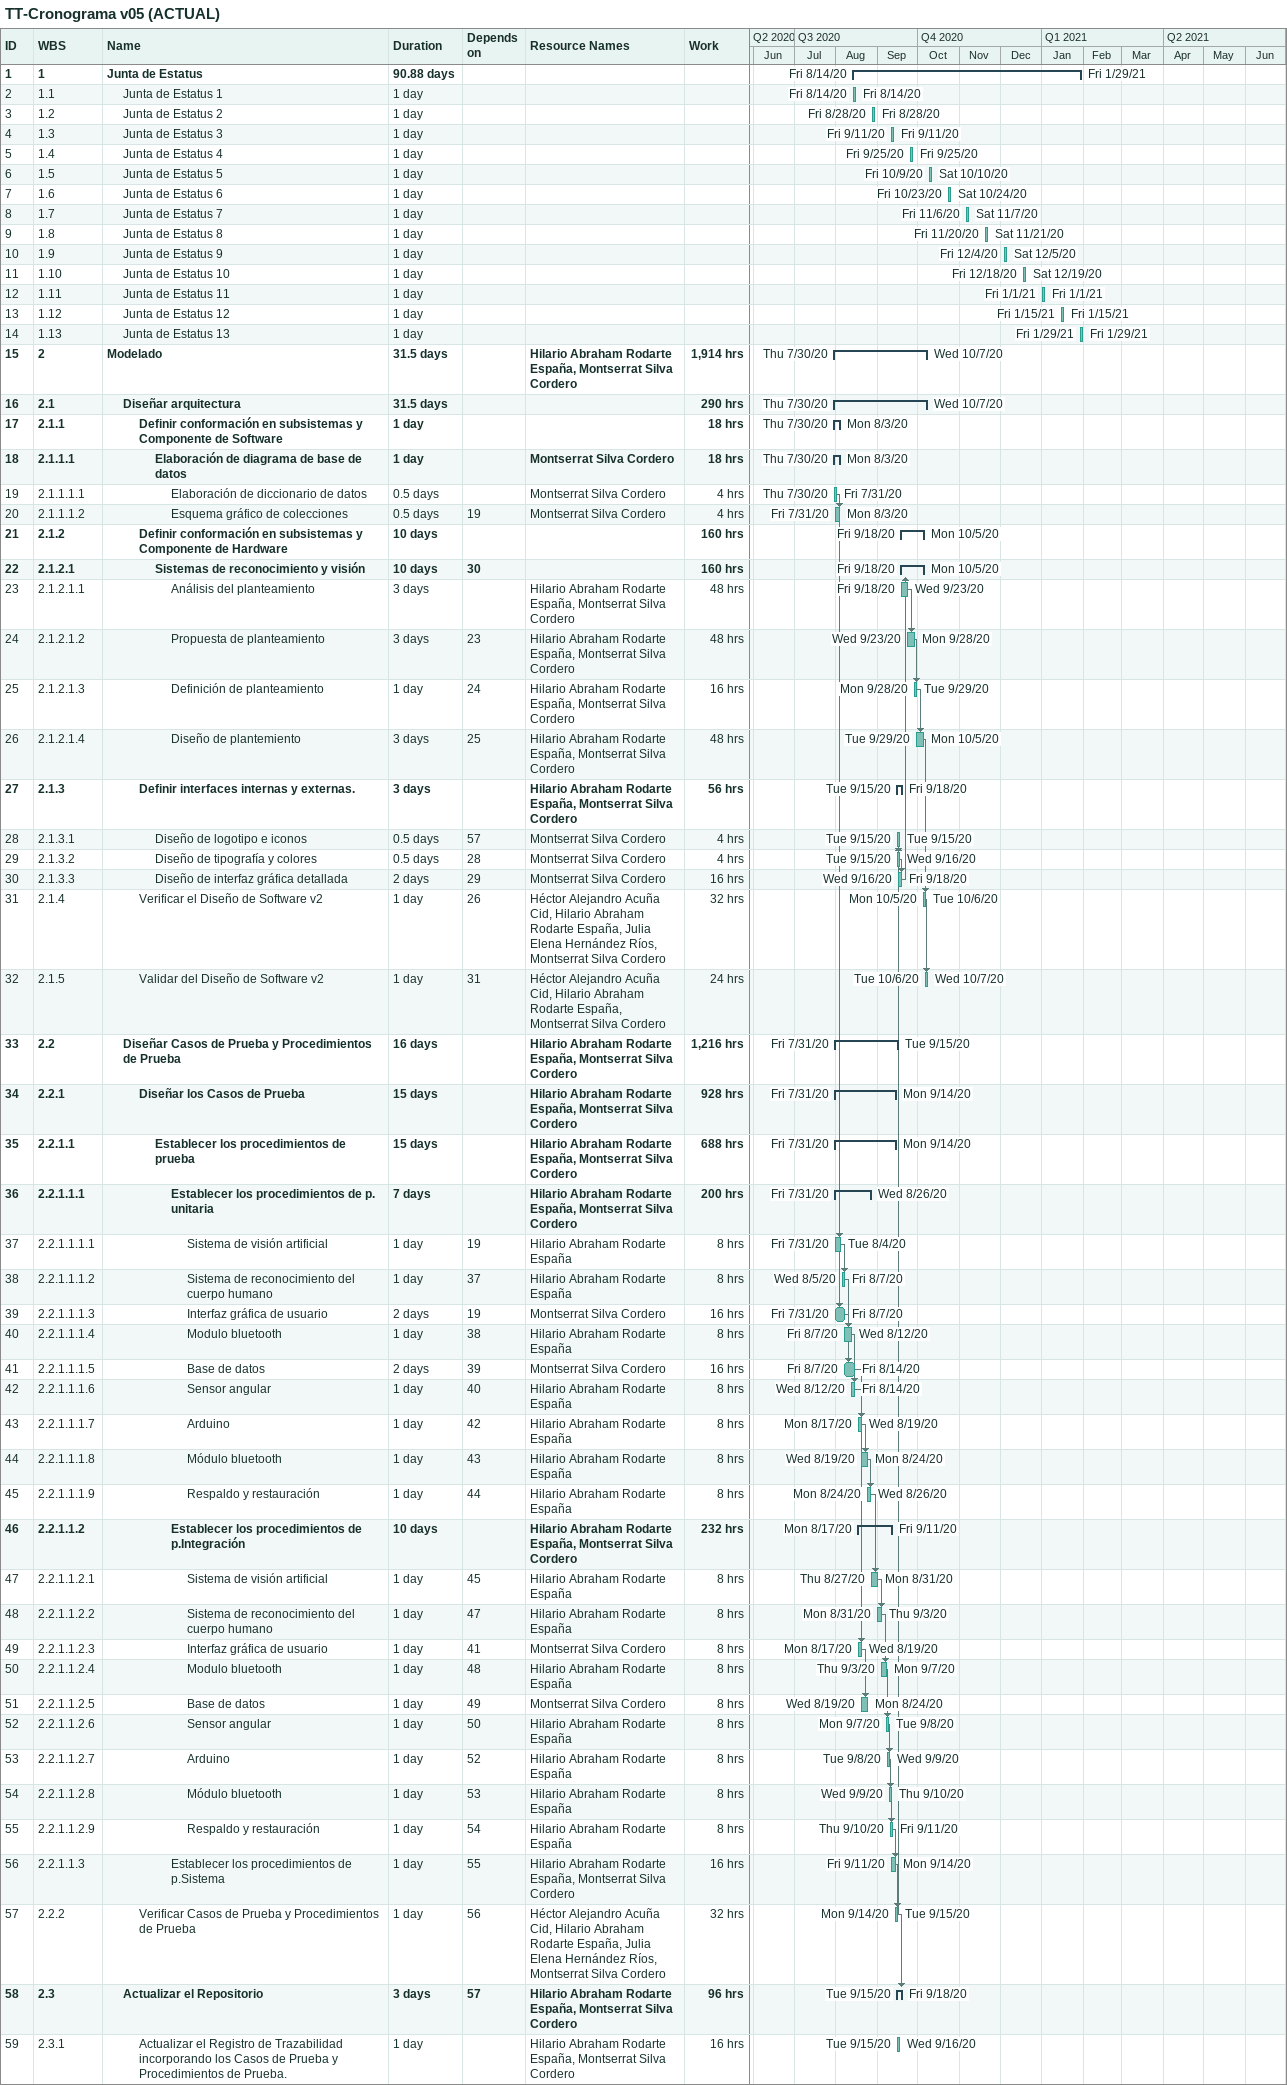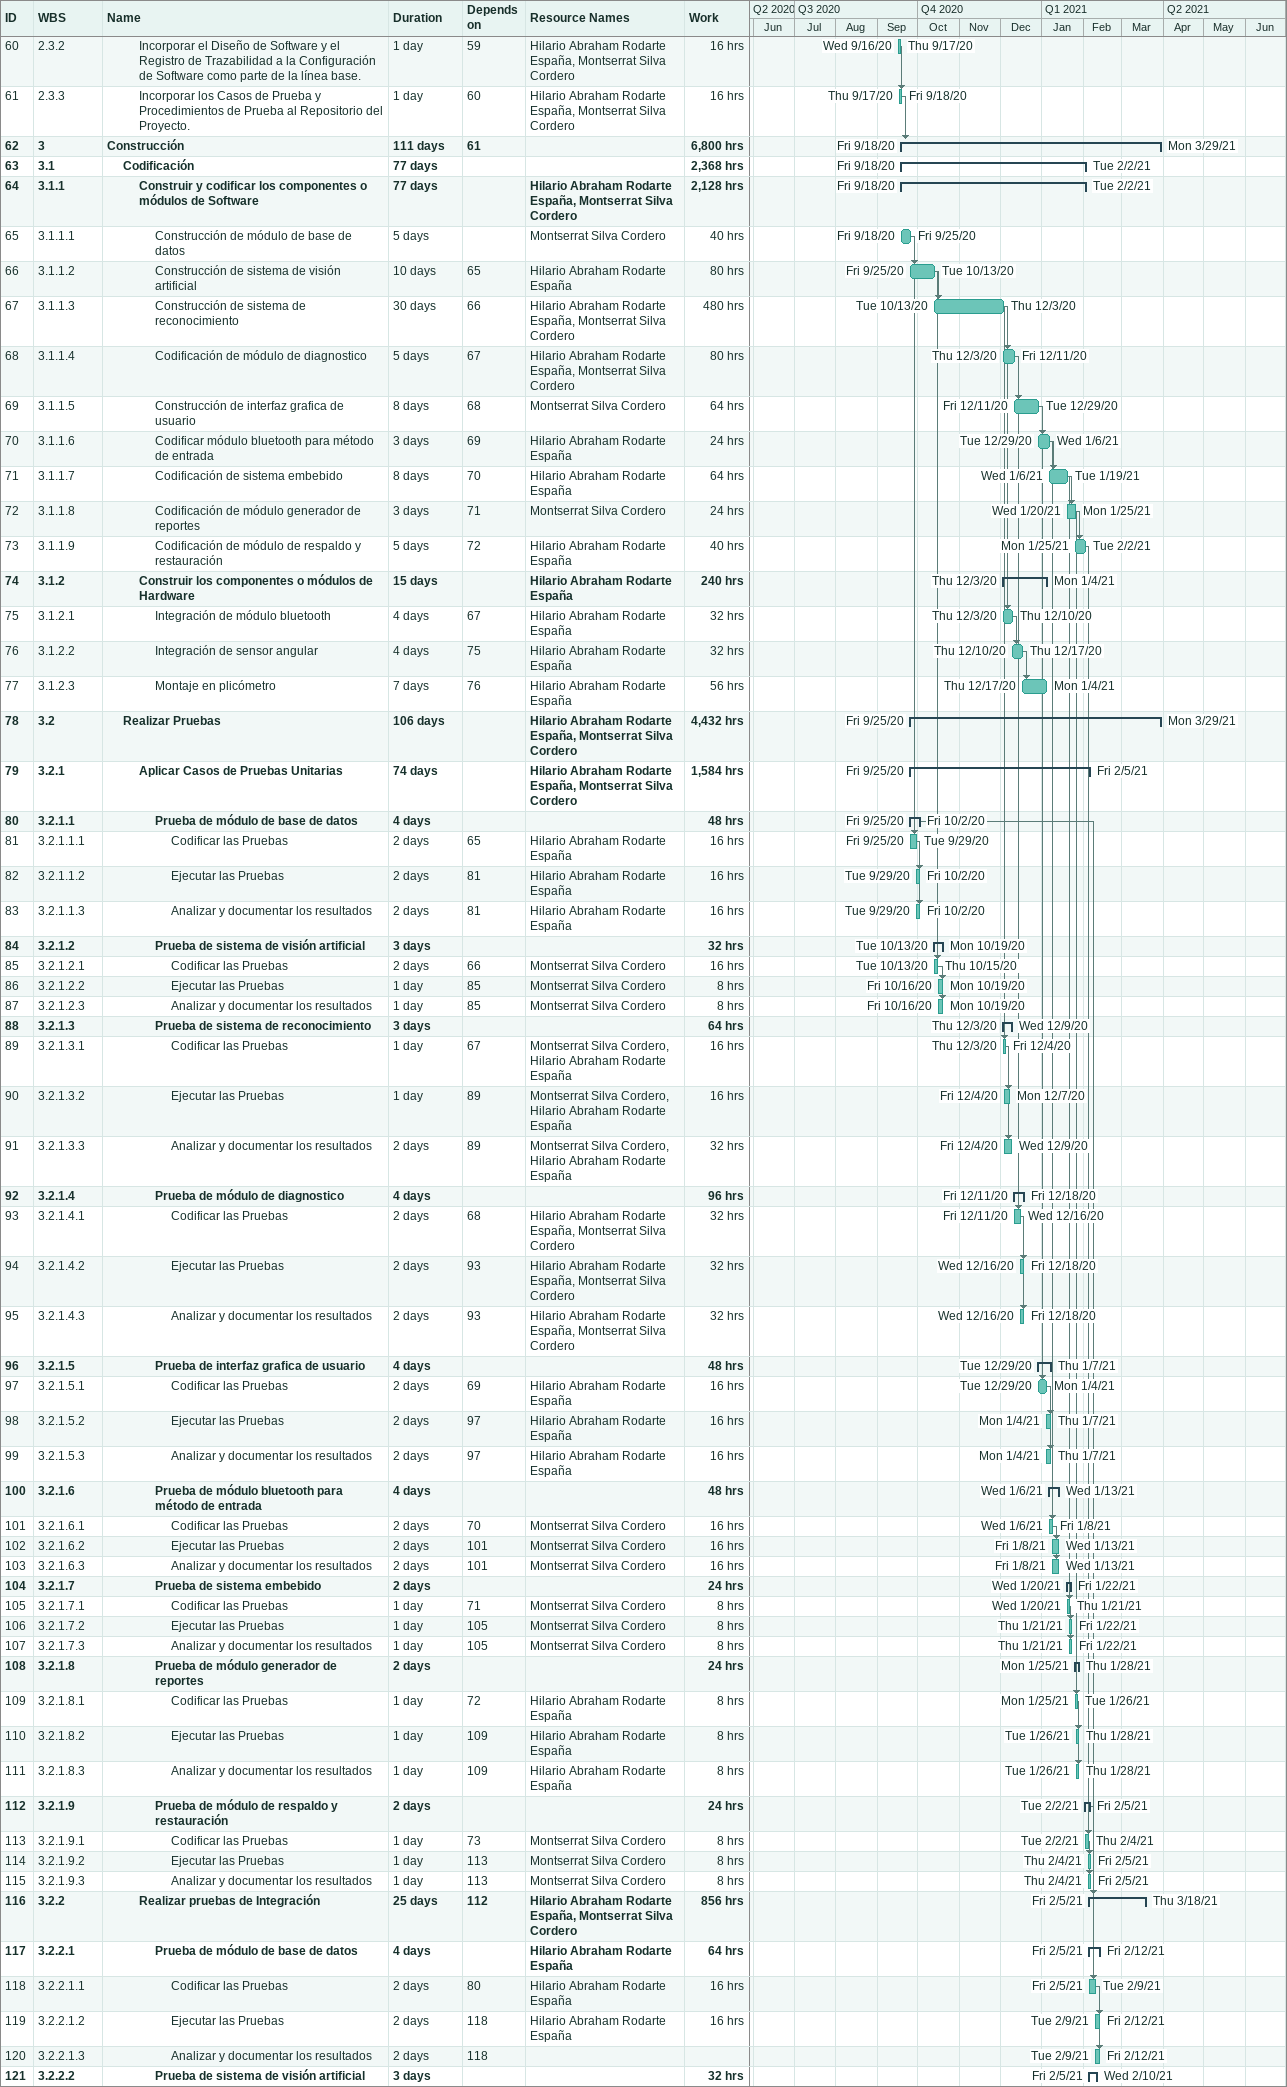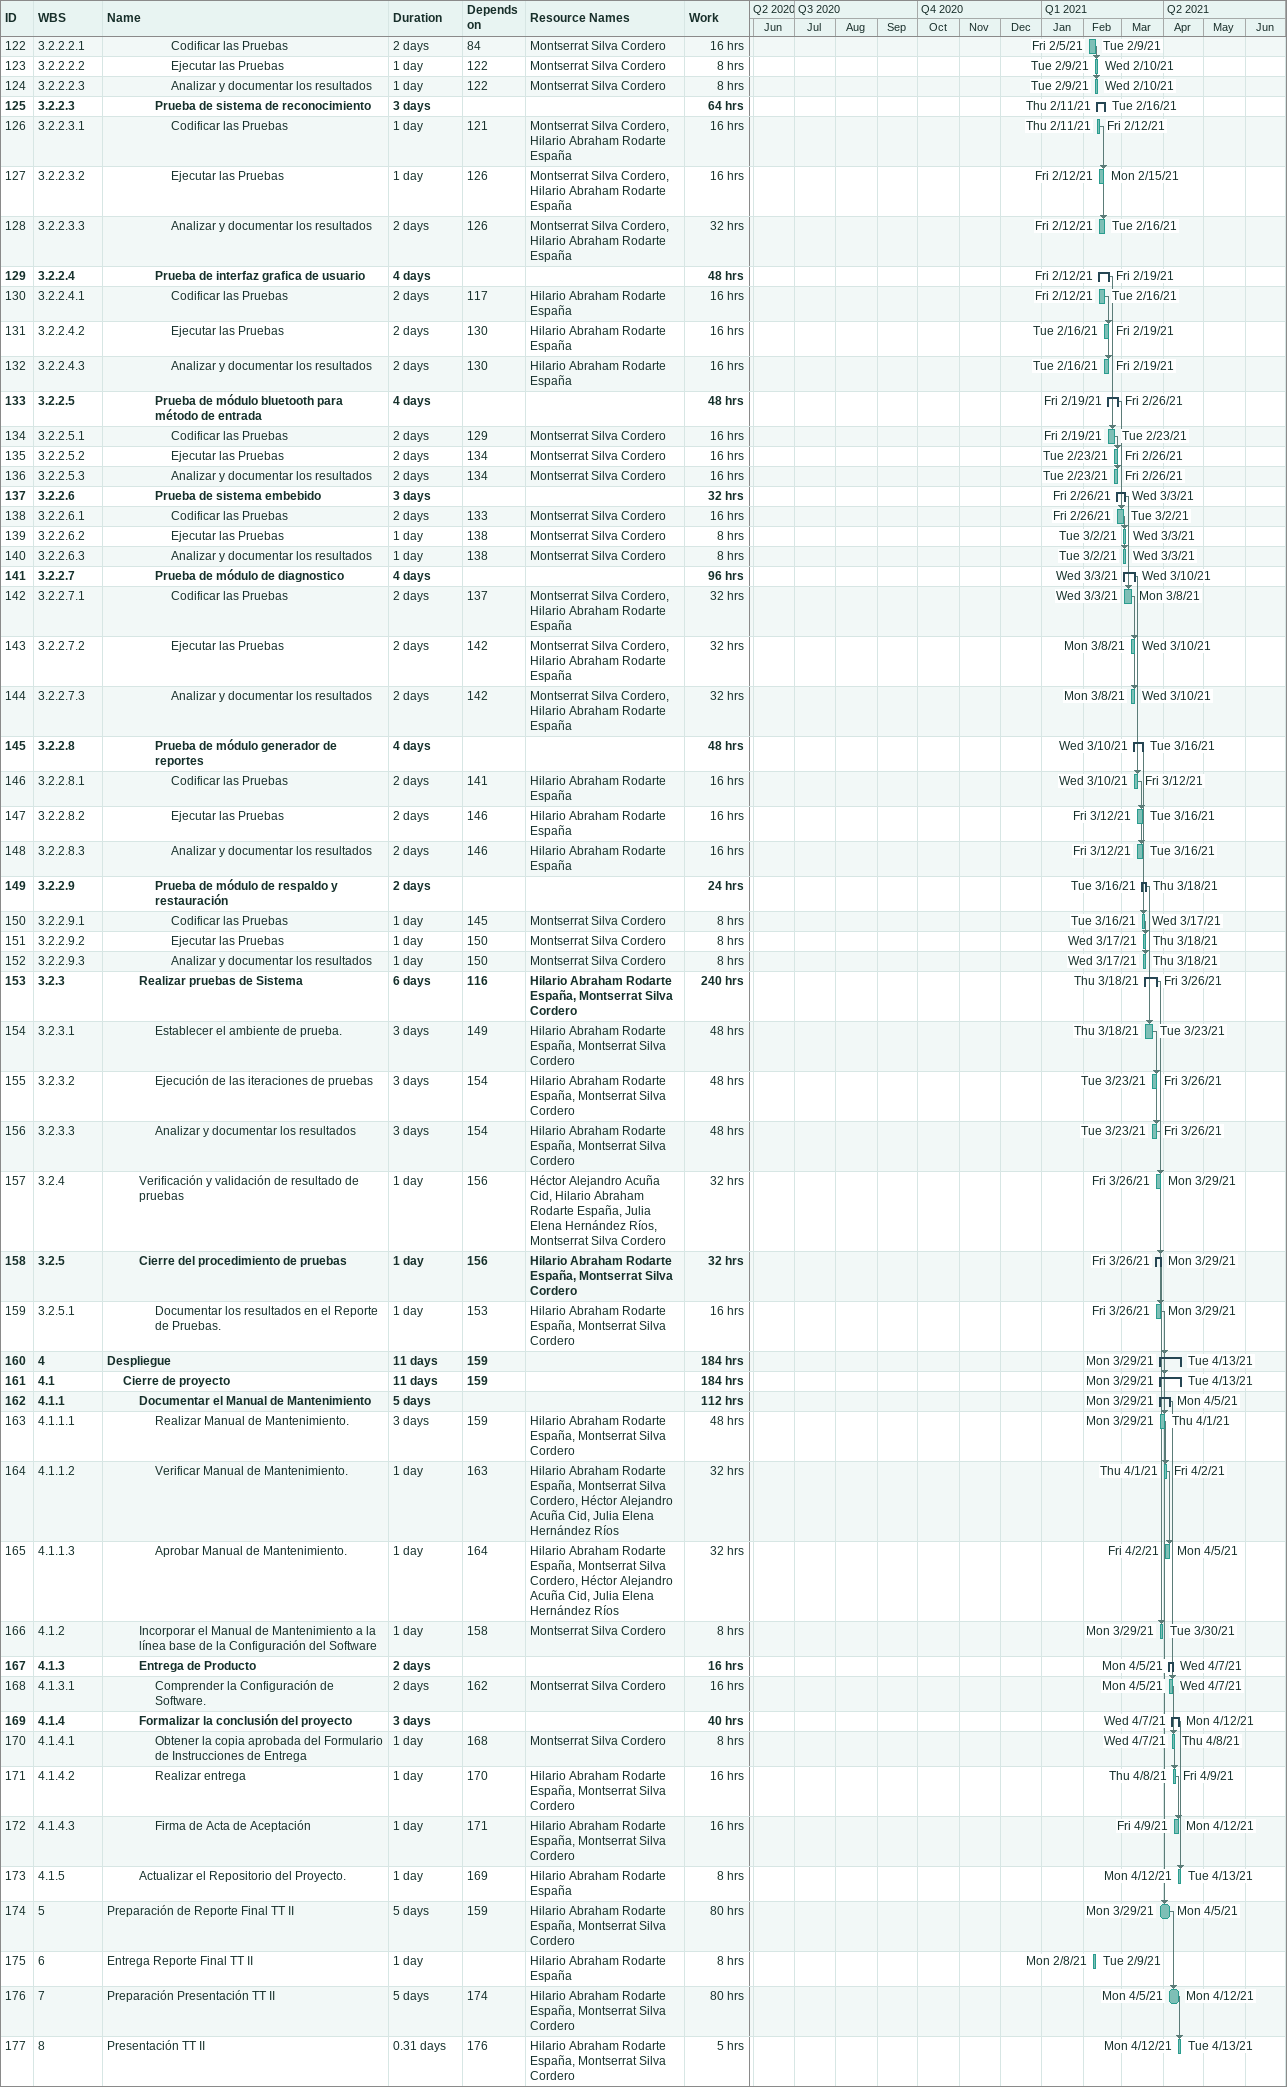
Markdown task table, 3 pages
TT-Cronograma v05 (ACTUAL)

| ID | WBS | Task | Duration | Start | Finish | Predecessors | Resources | Work (h) |
|---|---|---|---|---|---|---|---|---|
| 1 | 1 | **Junta de Estatus** | 90.88d | 2020-08-14 | 2021-01-29 |  |  |  |
| 2 | 1.1 | Junta de Estatus 1 | 1d | 2020-08-14 | 2020-08-14 |  |  |  |
| 3 | 1.2 | Junta de Estatus 2 | 1d | 2020-08-28 | 2020-08-28 |  |  |  |
| 4 | 1.3 | Junta de Estatus 3 | 1d | 2020-09-11 | 2020-09-11 |  |  |  |
| 5 | 1.4 | Junta de Estatus 4 | 1d | 2020-09-25 | 2020-09-25 |  |  |  |
| 6 | 1.5 | Junta de Estatus 5 | 1d | 2020-10-09 | 2020-10-10 |  |  |  |
| 7 | 1.6 | Junta de Estatus 6 | 1d | 2020-10-23 | 2020-10-24 |  |  |  |
| 8 | 1.7 | Junta de Estatus 7 | 1d | 2020-11-06 | 2020-11-07 |  |  |  |
| 9 | 1.8 | Junta de Estatus 8 | 1d | 2020-11-20 | 2020-11-21 |  |  |  |
| 10 | 1.9 | Junta de Estatus 9 | 1d | 2020-12-04 | 2020-12-05 |  |  |  |
| 11 | 1.10 | Junta de Estatus 10 | 1d | 2020-12-18 | 2020-12-19 |  |  |  |
| 12 | 1.11 | Junta de Estatus 11 | 1d | 2021-01-01 | 2021-01-01 |  |  |  |
| 13 | 1.12 | Junta de Estatus 12 | 1d | 2021-01-15 | 2021-01-15 |  |  |  |
| 14 | 1.13 | Junta de Estatus 13 | 1d | 2021-01-29 | 2021-01-29 |  |  |  |
| 15 | 2 | **Modelado** | 31.5d | 2020-07-30 | 2020-10-07 |  | Hilario Abraham Rodarte España, Montserrat Silva Cordero | 1914 |
| 16 | 2.1 | **Diseñar arquitectura** | 31.5d | 2020-07-30 | 2020-10-07 |  |  | 290 |
| 17 | 2.1.1 | **Definir conformación en subsistemas y Componente de Software** | 1d | 2020-07-30 | 2020-08-03 |  |  | 18 |
| 18 | 2.1.1.1 | **Elaboración de diagrama de base de datos** | 1d | 2020-07-30 | 2020-08-03 |  | Montserrat Silva Cordero | 18 |
| 19 | 2.1.1.1.1 | Elaboración de diccionario de datos | 0.5d | 2020-07-30 | 2020-07-31 |  | Montserrat Silva Cordero | 4 |
| 20 | 2.1.1.1.2 | Esquema gráfico de colecciones | 0.5d | 2020-07-31 | 2020-08-03 | 19 | Montserrat Silva Cordero | 4 |
| 21 | 2.1.2 | **Definir conformación en subsistemas y Componente de Hardware** | 10d | 2020-09-18 | 2020-10-05 |  |  | 160 |
| 22 | 2.1.2.1 | **Sistemas de reconocimiento y visión** | 10d | 2020-09-18 | 2020-10-05 | 30 |  | 160 |
| 23 | 2.1.2.1.1 | Análisis del planteamiento | 3d | 2020-09-18 | 2020-09-23 |  | Hilario Abraham Rodarte España, Montserrat Silva Cordero | 48 |
| 24 | 2.1.2.1.2 | Propuesta de planteamiento | 3d | 2020-09-23 | 2020-09-28 | 23 | Hilario Abraham Rodarte España, Montserrat Silva Cordero | 48 |
| 25 | 2.1.2.1.3 | Definición de planteamiento | 1d | 2020-09-28 | 2020-09-29 | 24 | Hilario Abraham Rodarte España, Montserrat Silva Cordero | 16 |
| 26 | 2.1.2.1.4 | Diseño de plantemiento | 3d | 2020-09-29 | 2020-10-05 | 25 | Hilario Abraham Rodarte España, Montserrat Silva Cordero | 48 |
| 27 | 2.1.3 | **Definir interfaces internas y externas.** | 3d | 2020-09-15 | 2020-09-18 |  | Hilario Abraham Rodarte España, Montserrat Silva Cordero | 56 |
| 28 | 2.1.3.1 | Diseño de logotipo e iconos | 0.5d | 2020-09-15 | 2020-09-15 | 57 | Montserrat Silva Cordero | 4 |
| 29 | 2.1.3.2 | Diseño de tipografía y colores | 0.5d | 2020-09-15 | 2020-09-16 | 28 | Montserrat Silva Cordero | 4 |
| 30 | 2.1.3.3 | Diseño de interfaz gráfica detallada | 2d | 2020-09-16 | 2020-09-18 | 29 | Montserrat Silva Cordero | 16 |
| 31 | 2.1.4 | Verificar el Diseño de Software v2 | 1d | 2020-10-05 | 2020-10-06 | 26 | Héctor Alejandro Acuña Cid, Hilario Abraham Rodarte España, Julia Elena Hernández Ríos, Montserrat Silva Cordero | 32 |
| 32 | 2.1.5 | Validar del Diseño de Software v2 | 1d | 2020-10-06 | 2020-10-07 | 31 | Héctor Alejandro Acuña Cid, Hilario Abraham Rodarte España, Montserrat Silva Cordero | 24 |
| 33 | 2.2 | **Diseñar Casos de Prueba y Procedimientos de Prueba** | 16d | 2020-07-31 | 2020-09-15 |  | Hilario Abraham Rodarte España, Montserrat Silva Cordero | 1216 |
| 34 | 2.2.1 | **Diseñar los Casos de Prueba** | 15d | 2020-07-31 | 2020-09-14 |  | Hilario Abraham Rodarte España, Montserrat Silva Cordero | 928 |
| 35 | 2.2.1.1 | **Establecer los procedimientos de prueba** | 15d | 2020-07-31 | 2020-09-14 |  | Hilario Abraham Rodarte España, Montserrat Silva Cordero | 688 |
| 36 | 2.2.1.1.1 | **Establecer los procedimientos de p. unitaria** | 7d | 2020-07-31 | 2020-08-26 |  | Hilario Abraham Rodarte España, Montserrat Silva Cordero | 200 |
| 37 | 2.2.1.1.1.1 | Sistema de visión artificial | 1d | 2020-07-31 | 2020-08-04 | 19 | Hilario Abraham Rodarte España | 8 |
| 38 | 2.2.1.1.1.2 | Sistema de reconocimiento del cuerpo humano | 1d | 2020-08-05 | 2020-08-07 | 37 | Hilario Abraham Rodarte España | 8 |
| 39 | 2.2.1.1.1.3 | Interfaz gráfica de usuario | 2d | 2020-07-31 | 2020-08-07 | 19 | Montserrat Silva Cordero | 16 |
| 40 | 2.2.1.1.1.4 | Modulo bluetooth | 1d | 2020-08-07 | 2020-08-12 | 38 | Hilario Abraham Rodarte España | 8 |
| 41 | 2.2.1.1.1.5 | Base de datos | 2d | 2020-08-07 | 2020-08-14 | 39 | Montserrat Silva Cordero | 16 |
| 42 | 2.2.1.1.1.6 | Sensor angular | 1d | 2020-08-12 | 2020-08-14 | 40 | Hilario Abraham Rodarte España | 8 |
| 43 | 2.2.1.1.1.7 | Arduino | 1d | 2020-08-17 | 2020-08-19 | 42 | Hilario Abraham Rodarte España | 8 |
| 44 | 2.2.1.1.1.8 | Módulo bluetooth | 1d | 2020-08-19 | 2020-08-24 | 43 | Hilario Abraham Rodarte España | 8 |
| 45 | 2.2.1.1.1.9 | Respaldo y restauración | 1d | 2020-08-24 | 2020-08-26 | 44 | Hilario Abraham Rodarte España | 8 |
| 46 | 2.2.1.1.2 | **Establecer los procedimientos de p.Integración** | 10d | 2020-08-17 | 2020-09-11 |  | Hilario Abraham Rodarte España, Montserrat Silva Cordero | 232 |
| 47 | 2.2.1.1.2.1 | Sistema de visión artificial | 1d | 2020-08-27 | 2020-08-31 | 45 | Hilario Abraham Rodarte España | 8 |
| 48 | 2.2.1.1.2.2 | Sistema de reconocimiento del cuerpo humano | 1d | 2020-08-31 | 2020-09-03 | 47 | Hilario Abraham Rodarte España | 8 |
| 49 | 2.2.1.1.2.3 | Interfaz gráfica de usuario | 1d | 2020-08-17 | 2020-08-19 | 41 | Montserrat Silva Cordero | 8 |
| 50 | 2.2.1.1.2.4 | Modulo bluetooth | 1d | 2020-09-03 | 2020-09-07 | 48 | Hilario Abraham Rodarte España | 8 |
| 51 | 2.2.1.1.2.5 | Base de datos | 1d | 2020-08-19 | 2020-08-24 | 49 | Montserrat Silva Cordero | 8 |
| 52 | 2.2.1.1.2.6 | Sensor angular | 1d | 2020-09-07 | 2020-09-08 | 50 | Hilario Abraham Rodarte España | 8 |
| 53 | 2.2.1.1.2.7 | Arduino | 1d | 2020-09-08 | 2020-09-09 | 52 | Hilario Abraham Rodarte España | 8 |
| 54 | 2.2.1.1.2.8 | Módulo bluetooth | 1d | 2020-09-09 | 2020-09-10 | 53 | Hilario Abraham Rodarte España | 8 |
| 55 | 2.2.1.1.2.9 | Respaldo y restauración | 1d | 2020-09-10 | 2020-09-11 | 54 | Hilario Abraham Rodarte España | 8 |
| 56 | 2.2.1.1.3 | Establecer los procedimientos de p.Sistema | 1d | 2020-09-11 | 2020-09-14 | 55 | Hilario Abraham Rodarte España, Montserrat Silva Cordero | 16 |
| 57 | 2.2.2 | Verificar Casos de Prueba y Procedimientos de Prueba | 1d | 2020-09-14 | 2020-09-15 | 56 | Héctor Alejandro Acuña Cid, Hilario Abraham Rodarte España, Julia Elena Hernández Ríos, Montserrat Silva Cordero | 32 |
| 58 | 2.3 | **Actualizar el Repositorio** | 3d | 2020-09-15 | 2020-09-18 | 57 | Hilario Abraham Rodarte España, Montserrat Silva Cordero | 96 |
| 59 | 2.3.1 | Actualizar el Registro de Trazabilidad incorporando los Casos de Prueba y Procedimientos de Prueba. | 1d | 2020-09-15 | 2020-09-16 |  | Hilario Abraham Rodarte España, Montserrat Silva Cordero | 16 |
| 60 | 2.3.2 | Incorporar el Diseño de Software y el Registro de Trazabilidad a la Configuración de Software como parte de la línea base. | 1d | 2020-09-16 | 2020-09-17 | 59 | Hilario Abraham Rodarte España, Montserrat Silva Cordero | 16 |
| 61 | 2.3.3 | Incorporar los Casos de Prueba y Procedimientos de Prueba al Repositorio del Proyecto. | 1d | 2020-09-17 | 2020-09-18 | 60 | Hilario Abraham Rodarte España, Montserrat Silva Cordero | 16 |
| 62 | 3 | **Construcción** | 111d | 2020-09-18 | 2021-03-29 | 61 |  | 6800 |
| 63 | 3.1 | **Codificación** | 77d | 2020-09-18 | 2021-02-02 |  |  | 2368 |
| 64 | 3.1.1 | **Construir y codificar los componentes o módulos de Software** | 77d | 2020-09-18 | 2021-02-02 |  | Hilario Abraham Rodarte España, Montserrat Silva Cordero | 2128 |
| 65 | 3.1.1.1 | Construcción de módulo de base de datos | 5d | 2020-09-18 | 2020-09-25 |  | Montserrat Silva Cordero | 40 |
| 66 | 3.1.1.2 | Construcción de sistema de visión artificial | 10d | 2020-09-25 | 2020-10-13 | 65 | Hilario Abraham Rodarte España | 80 |
| 67 | 3.1.1.3 | Construcción de sistema de reconocimiento | 30d | 2020-10-13 | 2020-12-03 | 66 | Hilario Abraham Rodarte España, Montserrat Silva Cordero | 480 |
| 68 | 3.1.1.4 | Codificación de módulo de diagnostico | 5d | 2020-12-03 | 2020-12-11 | 67 | Hilario Abraham Rodarte España, Montserrat Silva Cordero | 80 |
| 69 | 3.1.1.5 | Construcción de interfaz grafica de usuario | 8d | 2020-12-11 | 2020-12-29 | 68 | Montserrat Silva Cordero | 64 |
| 70 | 3.1.1.6 | Codificar módulo bluetooth para método de entrada | 3d | 2020-12-29 | 2021-01-06 | 69 | Hilario Abraham Rodarte España | 24 |
| 71 | 3.1.1.7 | Codificación de sistema embebido | 8d | 2021-01-06 | 2021-01-19 | 70 | Hilario Abraham Rodarte España | 64 |
| 72 | 3.1.1.8 | Codificación de módulo generador de reportes | 3d | 2021-01-20 | 2021-01-25 | 71 | Montserrat Silva Cordero | 24 |
| 73 | 3.1.1.9 | Codificación de módulo de respaldo y restauración | 5d | 2021-01-25 | 2021-02-02 | 72 | Hilario Abraham Rodarte España | 40 |
| 74 | 3.1.2 | **Construir los componentes o módulos de Hardware** | 15d | 2020-12-03 | 2021-01-04 |  | Hilario Abraham Rodarte España | 240 |
| 75 | 3.1.2.1 | Integración de módulo bluetooth | 4d | 2020-12-03 | 2020-12-10 | 67 | Hilario Abraham Rodarte España | 32 |
| 76 | 3.1.2.2 | Integración de sensor angular | 4d | 2020-12-10 | 2020-12-17 | 75 | Hilario Abraham Rodarte España | 32 |
| 77 | 3.1.2.3 | Montaje en plicómetro | 7d | 2020-12-17 | 2021-01-04 | 76 | Hilario Abraham Rodarte España | 56 |
| 78 | 3.2 | **Realizar Pruebas** | 106d | 2020-09-25 | 2021-03-29 |  | Hilario Abraham Rodarte España, Montserrat Silva Cordero | 4432 |
| 79 | 3.2.1 | **Aplicar Casos de Pruebas Unitarias** | 74d | 2020-09-25 | 2021-02-05 |  | Hilario Abraham Rodarte España, Montserrat Silva Cordero | 1584 |
| 80 | 3.2.1.1 | **Prueba de módulo de base de datos** | 4d | 2020-09-25 | 2020-10-02 |  |  | 48 |
| 81 | 3.2.1.1.1 | Codificar las Pruebas | 2d | 2020-09-25 | 2020-09-29 | 65 | Hilario Abraham Rodarte España | 16 |
| 82 | 3.2.1.1.2 | Ejecutar las Pruebas | 2d | 2020-09-29 | 2020-10-02 | 81 | Hilario Abraham Rodarte España | 16 |
| 83 | 3.2.1.1.3 | Analizar y documentar los resultados | 2d | 2020-09-29 | 2020-10-02 | 81 | Hilario Abraham Rodarte España | 16 |
| 84 | 3.2.1.2 | **Prueba de sistema de visión artificial** | 3d | 2020-10-13 | 2020-10-19 |  |  | 32 |
| 85 | 3.2.1.2.1 | Codificar las Pruebas | 2d | 2020-10-13 | 2020-10-15 | 66 | Montserrat Silva Cordero | 16 |
| 86 | 3.2.1.2.2 | Ejecutar las Pruebas | 1d | 2020-10-16 | 2020-10-19 | 85 | Montserrat Silva Cordero | 8 |
| 87 | 3.2.1.2.3 | Analizar y documentar los resultados | 1d | 2020-10-16 | 2020-10-19 | 85 | Montserrat Silva Cordero | 8 |
| 88 | 3.2.1.3 | **Prueba de sistema de reconocimiento** | 3d | 2020-12-03 | 2020-12-09 |  |  | 64 |
| 89 | 3.2.1.3.1 | Codificar las Pruebas | 1d | 2020-12-03 | 2020-12-04 | 67 | Montserrat Silva Cordero, Hilario Abraham Rodarte España | 16 |
| 90 | 3.2.1.3.2 | Ejecutar las Pruebas | 1d | 2020-12-04 | 2020-12-07 | 89 | Montserrat Silva Cordero, Hilario Abraham Rodarte España | 16 |
| 91 | 3.2.1.3.3 | Analizar y documentar los resultados | 2d | 2020-12-04 | 2020-12-09 | 89 | Montserrat Silva Cordero, Hilario Abraham Rodarte España | 32 |
| 92 | 3.2.1.4 | **Prueba de módulo de diagnostico** | 4d | 2020-12-11 | 2020-12-18 |  |  | 96 |
| 93 | 3.2.1.4.1 | Codificar las Pruebas | 2d | 2020-12-11 | 2020-12-16 | 68 | Hilario Abraham Rodarte España, Montserrat Silva Cordero | 32 |
| 94 | 3.2.1.4.2 | Ejecutar las Pruebas | 2d | 2020-12-16 | 2020-12-18 | 93 | Hilario Abraham Rodarte España, Montserrat Silva Cordero | 32 |
| 95 | 3.2.1.4.3 | Analizar y documentar los resultados | 2d | 2020-12-16 | 2020-12-18 | 93 | Hilario Abraham Rodarte España, Montserrat Silva Cordero | 32 |
| 96 | 3.2.1.5 | **Prueba de interfaz grafica de usuario** | 4d | 2020-12-29 | 2021-01-07 |  |  | 48 |
| 97 | 3.2.1.5.1 | Codificar las Pruebas | 2d | 2020-12-29 | 2021-01-04 | 69 | Hilario Abraham Rodarte España | 16 |
| 98 | 3.2.1.5.2 | Ejecutar las Pruebas | 2d | 2021-01-04 | 2021-01-07 | 97 | Hilario Abraham Rodarte España | 16 |
| 99 | 3.2.1.5.3 | Analizar y documentar los resultados | 2d | 2021-01-04 | 2021-01-07 | 97 | Hilario Abraham Rodarte España | 16 |
| 100 | 3.2.1.6 | **Prueba de módulo bluetooth para método de entrada** | 4d | 2021-01-06 | 2021-01-13 |  |  | 48 |
| 101 | 3.2.1.6.1 | Codificar las Pruebas | 2d | 2021-01-06 | 2021-01-08 | 70 | Montserrat Silva Cordero | 16 |
| 102 | 3.2.1.6.2 | Ejecutar las Pruebas | 2d | 2021-01-08 | 2021-01-13 | 101 | Montserrat Silva Cordero | 16 |
| 103 | 3.2.1.6.3 | Analizar y documentar los resultados | 2d | 2021-01-08 | 2021-01-13 | 101 | Montserrat Silva Cordero | 16 |
| 104 | 3.2.1.7 | **Prueba de sistema embebido** | 2d | 2021-01-20 | 2021-01-22 |  |  | 24 |
| 105 | 3.2.1.7.1 | Codificar las Pruebas | 1d | 2021-01-20 | 2021-01-21 | 71 | Montserrat Silva Cordero | 8 |
| 106 | 3.2.1.7.2 | Ejecutar las Pruebas | 1d | 2021-01-21 | 2021-01-22 | 105 | Montserrat Silva Cordero | 8 |
| 107 | 3.2.1.7.3 | Analizar y documentar los resultados | 1d | 2021-01-21 | 2021-01-22 | 105 | Montserrat Silva Cordero | 8 |
| 108 | 3.2.1.8 | **Prueba de módulo generador de reportes** | 2d | 2021-01-25 | 2021-01-28 |  |  | 24 |
| 109 | 3.2.1.8.1 | Codificar las Pruebas | 1d | 2021-01-25 | 2021-01-26 | 72 | Hilario Abraham Rodarte España | 8 |
| 110 | 3.2.1.8.2 | Ejecutar las Pruebas | 1d | 2021-01-26 | 2021-01-28 | 109 | Hilario Abraham Rodarte España | 8 |
| 111 | 3.2.1.8.3 | Analizar y documentar los resultados | 1d | 2021-01-26 | 2021-01-28 | 109 | Hilario Abraham Rodarte España | 8 |
| 112 | 3.2.1.9 | **Prueba de módulo de respaldo y restauración** | 2d | 2021-02-02 | 2021-02-05 |  |  | 24 |
| 113 | 3.2.1.9.1 | Codificar las Pruebas | 1d | 2021-02-02 | 2021-02-04 | 73 | Montserrat Silva Cordero | 8 |
| 114 | 3.2.1.9.2 | Ejecutar las Pruebas | 1d | 2021-02-04 | 2021-02-05 | 113 | Montserrat Silva Cordero | 8 |
| 115 | 3.2.1.9.3 | Analizar y documentar los resultados | 1d | 2021-02-04 | 2021-02-05 | 113 | Montserrat Silva Cordero | 8 |
| 116 | 3.2.2 | **Realizar pruebas de Integración** | 25d | 2021-02-05 | 2021-03-18 | 112 | Hilario Abraham Rodarte España, Montserrat Silva Cordero | 856 |
| 117 | 3.2.2.1 | **Prueba de módulo de base de datos** | 4d | 2021-02-05 | 2021-02-12 |  | Hilario Abraham Rodarte España | 64 |
| 118 | 3.2.2.1.1 | Codificar las Pruebas | 2d | 2021-02-05 | 2021-02-09 | 80 | Hilario Abraham Rodarte España | 16 |
| 119 | 3.2.2.1.2 | Ejecutar las Pruebas | 2d | 2021-02-09 | 2021-02-12 | 118 | Hilario Abraham Rodarte España | 16 |
| 120 | 3.2.2.1.3 | Analizar y documentar los resultados | 2d | 2021-02-09 | 2021-02-12 | 118 |  |  |
| 121 | 3.2.2.2 | **Prueba de sistema de visión artificial** | 3d | 2021-02-05 | 2021-02-10 |  |  | 32 |
| 122 | 3.2.2.2.1 | Codificar las Pruebas | 2d | 2021-02-05 | 2021-02-09 | 84 | Montserrat Silva Cordero | 16 |
| 123 | 3.2.2.2.2 | Ejecutar las Pruebas | 1d | 2021-02-09 | 2021-02-10 | 122 | Montserrat Silva Cordero | 8 |
| 124 | 3.2.2.2.3 | Analizar y documentar los resultados | 1d | 2021-02-09 | 2021-02-10 | 122 | Montserrat Silva Cordero | 8 |
| 125 | 3.2.2.3 | **Prueba de sistema de reconocimiento** | 3d | 2021-02-11 | 2021-02-16 |  |  | 64 |
| 126 | 3.2.2.3.1 | Codificar las Pruebas | 1d | 2021-02-11 | 2021-02-12 | 121 | Montserrat Silva Cordero, Hilario Abraham Rodarte España | 16 |
| 127 | 3.2.2.3.2 | Ejecutar las Pruebas | 1d | 2021-02-12 | 2021-02-15 | 126 | Montserrat Silva Cordero, Hilario Abraham Rodarte España | 16 |
| 128 | 3.2.2.3.3 | Analizar y documentar los resultados | 2d | 2021-02-12 | 2021-02-16 | 126 | Montserrat Silva Cordero, Hilario Abraham Rodarte España | 32 |
| 129 | 3.2.2.4 | **Prueba de interfaz grafica de usuario** | 4d | 2021-02-12 | 2021-02-19 |  |  | 48 |
| 130 | 3.2.2.4.1 | Codificar las Pruebas | 2d | 2021-02-12 | 2021-02-16 | 117 | Hilario Abraham Rodarte España | 16 |
| 131 | 3.2.2.4.2 | Ejecutar las Pruebas | 2d | 2021-02-16 | 2021-02-19 | 130 | Hilario Abraham Rodarte España | 16 |
| 132 | 3.2.2.4.3 | Analizar y documentar los resultados | 2d | 2021-02-16 | 2021-02-19 | 130 | Hilario Abraham Rodarte España | 16 |
| 133 | 3.2.2.5 | **Prueba de módulo bluetooth para método de entrada** | 4d | 2021-02-19 | 2021-02-26 |  |  | 48 |
| 134 | 3.2.2.5.1 | Codificar las Pruebas | 2d | 2021-02-19 | 2021-02-23 | 129 | Montserrat Silva Cordero | 16 |
| 135 | 3.2.2.5.2 | Ejecutar las Pruebas | 2d | 2021-02-23 | 2021-02-26 | 134 | Montserrat Silva Cordero | 16 |
| 136 | 3.2.2.5.3 | Analizar y documentar los resultados | 2d | 2021-02-23 | 2021-02-26 | 134 | Montserrat Silva Cordero | 16 |
| 137 | 3.2.2.6 | **Prueba de sistema embebido** | 3d | 2021-02-26 | 2021-03-03 |  |  | 32 |
| 138 | 3.2.2.6.1 | Codificar las Pruebas | 2d | 2021-02-26 | 2021-03-02 | 133 | Montserrat Silva Cordero | 16 |
| 139 | 3.2.2.6.2 | Ejecutar las Pruebas | 1d | 2021-03-02 | 2021-03-03 | 138 | Montserrat Silva Cordero | 8 |
| 140 | 3.2.2.6.3 | Analizar y documentar los resultados | 1d | 2021-03-02 | 2021-03-03 | 138 | Montserrat Silva Cordero | 8 |
| 141 | 3.2.2.7 | **Prueba de módulo de diagnostico** | 4d | 2021-03-03 | 2021-03-10 |  |  | 96 |
| 142 | 3.2.2.7.1 | Codificar las Pruebas | 2d | 2021-03-03 | 2021-03-08 | 137 | Montserrat Silva Cordero, Hilario Abraham Rodarte España | 32 |
| 143 | 3.2.2.7.2 | Ejecutar las Pruebas | 2d | 2021-03-08 | 2021-03-10 | 142 | Montserrat Silva Cordero, Hilario Abraham Rodarte España | 32 |
| 144 | 3.2.2.7.3 | Analizar y documentar los resultados | 2d | 2021-03-08 | 2021-03-10 | 142 | Montserrat Silva Cordero, Hilario Abraham Rodarte España | 32 |
| 145 | 3.2.2.8 | **Prueba de módulo generador de reportes** | 4d | 2021-03-10 | 2021-03-16 |  |  | 48 |
| 146 | 3.2.2.8.1 | Codificar las Pruebas | 2d | 2021-03-10 | 2021-03-12 | 141 | Hilario Abraham Rodarte España | 16 |
| 147 | 3.2.2.8.2 | Ejecutar las Pruebas | 2d | 2021-03-12 | 2021-03-16 | 146 | Hilario Abraham Rodarte España | 16 |
| 148 | 3.2.2.8.3 | Analizar y documentar los resultados | 2d | 2021-03-12 | 2021-03-16 | 146 | Hilario Abraham Rodarte España | 16 |
| 149 | 3.2.2.9 | **Prueba de módulo de respaldo y restauración** | 2d | 2021-03-16 | 2021-03-18 |  |  | 24 |
| 150 | 3.2.2.9.1 | Codificar las Pruebas | 1d | 2021-03-16 | 2021-03-17 | 145 | Montserrat Silva Cordero | 8 |
| 151 | 3.2.2.9.2 | Ejecutar las Pruebas | 1d | 2021-03-17 | 2021-03-18 | 150 | Montserrat Silva Cordero | 8 |
| 152 | 3.2.2.9.3 | Analizar y documentar los resultados | 1d | 2021-03-17 | 2021-03-18 | 150 | Montserrat Silva Cordero | 8 |
| 153 | 3.2.3 | **Realizar pruebas de Sistema** | 6d | 2021-03-18 | 2021-03-26 | 116 | Hilario Abraham Rodarte España, Montserrat Silva Cordero | 240 |
| 154 | 3.2.3.1 | Establecer el ambiente de prueba. | 3d | 2021-03-18 | 2021-03-23 | 149 | Hilario Abraham Rodarte España, Montserrat Silva Cordero | 48 |
| 155 | 3.2.3.2 | Ejecución de las iteraciones de pruebas | 3d | 2021-03-23 | 2021-03-26 | 154 | Hilario Abraham Rodarte España, Montserrat Silva Cordero | 48 |
| 156 | 3.2.3.3 | Analizar y documentar los resultados | 3d | 2021-03-23 | 2021-03-26 | 154 | Hilario Abraham Rodarte España, Montserrat Silva Cordero | 48 |
| 157 | 3.2.4 | Verificación y validación de resultado de pruebas | 1d | 2021-03-26 | 2021-03-29 | 156 | Héctor Alejandro Acuña Cid, Hilario Abraham Rodarte España, Julia Elena Hernández Ríos, Montserrat Silva Cordero | 32 |
| 158 | 3.2.5 | **Cierre del procedimiento de pruebas** | 1d | 2021-03-26 | 2021-03-29 | 156 | Hilario Abraham Rodarte España, Montserrat Silva Cordero | 32 |
| 159 | 3.2.5.1 | Documentar los resultados en el Reporte de Pruebas. | 1d | 2021-03-26 | 2021-03-29 | 153 | Hilario Abraham Rodarte España, Montserrat Silva Cordero | 16 |
| 160 | 4 | **Despliegue** | 11d | 2021-03-29 | 2021-04-13 | 159 |  | 184 |
| 161 | 4.1 | **Cierre de proyecto** | 11d | 2021-03-29 | 2021-04-13 | 159 |  | 184 |
| 162 | 4.1.1 | **Documentar el Manual de Mantenimiento** | 5d | 2021-03-29 | 2021-04-05 |  |  | 112 |
| 163 | 4.1.1.1 | Realizar Manual de Mantenimiento. | 3d | 2021-03-29 | 2021-04-01 | 159 | Hilario Abraham Rodarte España, Montserrat Silva Cordero | 48 |
| 164 | 4.1.1.2 | Verificar Manual de Mantenimiento. | 1d | 2021-04-01 | 2021-04-02 | 163 | Hilario Abraham Rodarte España, Montserrat Silva Cordero, Héctor Alejandro Acuña Cid, Julia Elena Hernández Ríos | 32 |
| 165 | 4.1.1.3 | Aprobar Manual de Mantenimiento. | 1d | 2021-04-02 | 2021-04-05 | 164 | Hilario Abraham Rodarte España, Montserrat Silva Cordero, Héctor Alejandro Acuña Cid, Julia Elena Hernández Ríos | 32 |
| 166 | 4.1.2 | Incorporar el Manual de Mantenimiento a la línea base de la Configuración del Software | 1d | 2021-03-29 | 2021-03-30 | 158 | Montserrat Silva Cordero | 8 |
| 167 | 4.1.3 | **Entrega de Producto** | 2d | 2021-04-05 | 2021-04-07 |  |  | 16 |
| 168 | 4.1.3.1 | Comprender la Configuración de Software. | 2d | 2021-04-05 | 2021-04-07 | 162 | Montserrat Silva Cordero | 16 |
| 169 | 4.1.4 | **Formalizar la conclusión del proyecto** | 3d | 2021-04-07 | 2021-04-12 |  |  | 40 |
| 170 | 4.1.4.1 | Obtener la copia aprobada del Formulario de Instrucciones de Entrega | 1d | 2021-04-07 | 2021-04-08 | 168 | Montserrat Silva Cordero | 8 |
| 171 | 4.1.4.2 | Realizar entrega | 1d | 2021-04-08 | 2021-04-09 | 170 | Hilario Abraham Rodarte España, Montserrat Silva Cordero | 16 |
| 172 | 4.1.4.3 | Firma de Acta de Aceptación | 1d | 2021-04-09 | 2021-04-12 | 171 | Hilario Abraham Rodarte España, Montserrat Silva Cordero | 16 |
| 173 | 4.1.5 | Actualizar el Repositorio del Proyecto. | 1d | 2021-04-12 | 2021-04-13 | 169 | Hilario Abraham Rodarte España | 8 |
| 174 | 5 | Preparación de Reporte Final TT II | 5d | 2021-03-29 | 2021-04-05 | 159 | Hilario Abraham Rodarte España, Montserrat Silva Cordero | 80 |
| 175 | 6 | Entrega Reporte Final TT II | 1d | 2021-02-08 | 2021-02-09 |  | Hilario Abraham Rodarte España | 8 |
| 176 | 7 | Preparación Presentación TT II | 5d | 2021-04-05 | 2021-04-12 | 174 | Hilario Abraham Rodarte España, Montserrat Silva Cordero | 80 |
| 177 | 8 | Presentación TT II | 0.31d | 2021-04-12 | 2021-04-13 | 176 | Hilario Abraham Rodarte España, Montserrat Silva Cordero | 5 |
